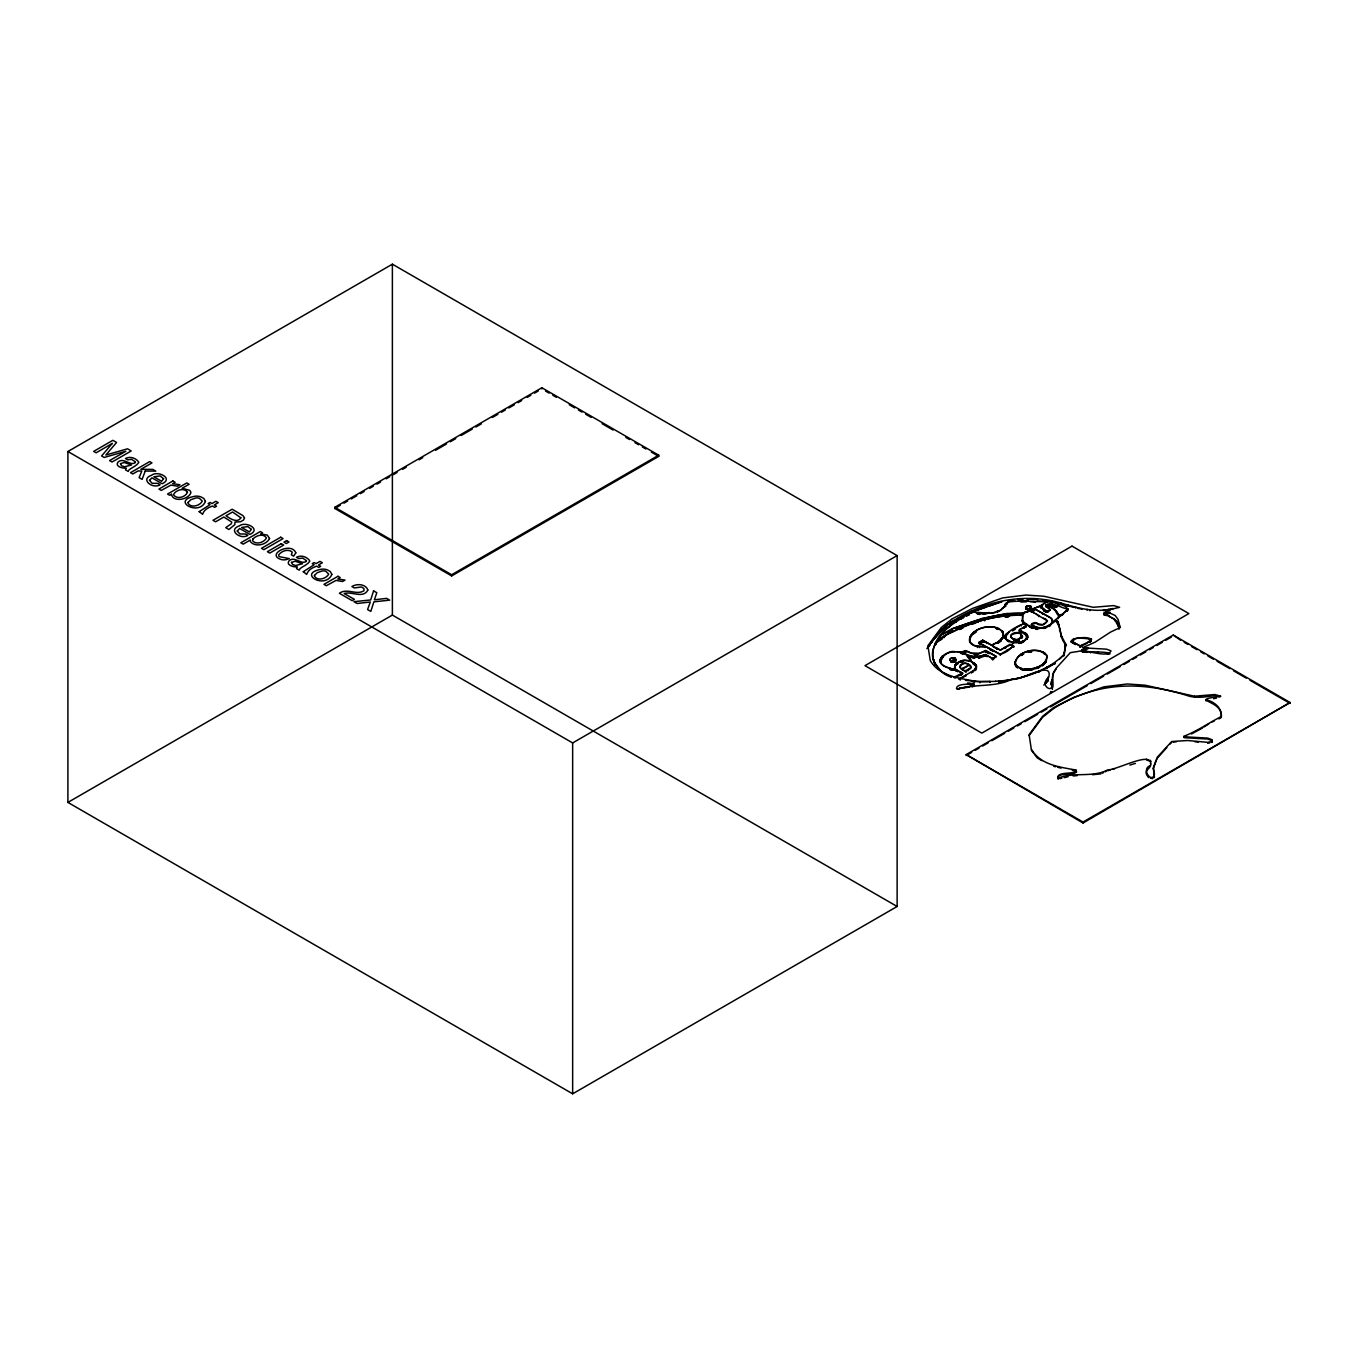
<?xml version="1.0" encoding="UTF-8"?>
<svg xmlns="http://www.w3.org/2000/svg" width="1358" height="1358" viewBox="0 0 1358 1358"><rect width="100%" height="100%" fill="white"/><g stroke="black" fill="none" stroke-linecap="round" stroke-linejoin="round"><path stroke-width="1.5" d="M1021.912 635.799C1020.13 629.297 1005.989 633.88 1012.389 638.464C1017.04 643.998 1024.849 632.845 1021.98 637.937M955.676 659.716C953.672 665.131 957.797 656.474 952.162 657.951C948.054 658.155 950.685 662.263 953.622 661.38M1022.251 620.504L1023.287 622.337L1022.302 621.54L1022.591 615.446M955.625 661.397C958.307 654.284 943.912 659.75 952.518 661.431M1022.54 621.438L1022.829 615.344L1019.417 615.327M1077.098 644.201L1080.102 645.899L1090.033 641.248C1095.923 635.697 1069.68 636.953 1072.718 641.774L1072.718 642.707C1066.862 634.237 1100.133 640.586 1089.303 639.346M973.262 671.412L971.242 672.651L975.74 668.883L976.572 666.014L970.749 661.176L968.746 655.931L977.319 657.034L985.365 654.743L988.115 656.27M1027.14 638.922C1030.926 633.134 1018.653 631.436 1020.52 629.382M1065.232 649.056L1065.232 644.048M1150.599 764.045C1151.957 750.685 1117.193 769.969 1107.687 769.867C1092.579 777.964 1074.144 771.667 1058.255 778.083A44.508 25.7 0 0 1 1057.695 777.353C1058.323 770.818 1076.113 775.163 1076.045 770.105C1077.845 777.455 1058.103 771.038 1057.695 778.287A44.508 25.7 0 0 0 1058.052 778.796M1045.83 683.244L1048.393 677.082L1048.003 680.681L1043.81 685.06M1150.599 763.094C1152.28 767.966 1143.911 770.071 1146.593 774.535M1048.223 677.133L1047.697 680.697L1045.49 682.768M1045.728 605.957C1051.16 600.355 1061.854 608.673 1067.761 608.961L1066.947 611.338L1066.947 610.404C1069.34 607.264 1059.732 602.579 1057.373 605.345M1064.383 652.196L1063.789 655.659L1065.572 644.337C1059.155 637.632 1061.413 627.26 1056.269 620.199C1047.154 628.618 1032.657 632.93 1023.287 621.404M1064.978 648.734L1065.572 644.337M940.279 659.869C936.969 666.099 945.287 648.886 955.217 651.755M959.766 675.588L962.364 674.026C957.865 667.355 933.082 669.188 943.233 656.169M962.364 674.026L960.819 672.397M1019.026 601.017L1046.373 601.832L1041.06 605.566L1022.846 613.29C1023.406 613.935 1037.478 605.685 1040.856 606.415C1042.01 609.895 1047.374 613.799 1050.43 609.895C1035.509 597.452 1064.044 612.679 1057.95 617.652L1057.95 618.586L1059.274 615.157M955.981 659.716L952.722 661.261M960.887 653.164L960.887 652.23C954.08 651.144 944.879 651.755 940.873 658.358C934.61 668.289 965.3 670.105 950.04 669.426M940.432 661.55L943.403 656.321M1211.981 742.13L1212.236 740.721L1207.754 739.041L1184.499 737.717A13.19 7.622 0 0 0 1184.006 737.462L1186.468 735.951M1150.26 765.623C1140.635 768.781 1151.991 784.177 1154.504 774.264M1005.056 604.921L1009.028 601.509L1015.428 601.187M974.382 669.783C980.951 662.823 965.182 657.985 960.089 661.533C957.101 662.466 952.247 666.099 955.726 669.307C956.898 670.529 966.064 674.383 961.243 673.313M1045.966 661.991L1045.966 661.057L1042.214 665.776L1046.254 661.601L1046.882 655.422C1039.21 645.084 1014.154 651.229 1015.139 665.081M1014.986 662.246L1014.782 663.179M1003.307 635.578L1002.883 632.234C994.599 621.692 968.899 627.498 969.918 641.655C970.376 647.41 991.629 648.615 982.258 644.592M1002.9 638.175C1006.125 619.231 966.658 626.259 969.612 641.706L973.856 645.508L986.044 646.714L1000.167 654.437L1013.815 646.272L1010.097 644.269L1000.473 650.176L982.666 640.399L979.084 642.555L981.664 643.998M1002.577 638.175L1003.307 634.644M1015.428 661.804L1015.088 663.01C1017.787 650.55 1038.514 646.17 1046.577 655.456L1046.967 657.764C1044.166 666.659 1033.031 669.952 1024.373 669.205M1003.63 634.627C1003.273 645.423 980.985 643.132 1000.506 649.99L1005.31 647.121L1005.31 648.055M955.659 660.769L954.08 662.025M975.451 668.849L975.4 670.19L976.521 667.423M952.077 618.875L941.332 627.464L927.887 645.729L930.264 660.531C939.363 676.386 959.104 677.948 974.891 681.241C974.297 686.214 957.237 681.937 956.473 688.421A44.508 25.7 0 0 0 956.983 689.117C975.146 683.515 994.752 687.776 1011.965 679.221C1020.282 681.461 1053.163 659.343 1048.783 677.065C1045.219 679.968 1043.284 684.33 1047.29 687.708C1055.794 692.936 1049.428 674.128 1055.845 669.273M1052.06 679.73L1051.398 684.907M1052.382 679.764L1051.482 683.481A17.196 9.93 0 0 0 1051.72 684.924L1051.958 685.688M1153.332 768.628L1156.201 760.769M1021.827 628.584C1043.334 613.188 983.735 637.683 1014.222 642.572C1018.856 643.166 1027.717 641.18 1027.021 635.306C1007.381 625.444 1033.421 630.842 1023.949 623.373L1021.165 625.019M1009.503 631.776C992.528 643.42 1035.085 647.426 1025.001 633.779M1031.197 606.534L1030.96 609.267M976.181 668.492L975.027 670.207M1211.845 742.453L1212.236 739.787L1207.754 738.107L1184.499 736.783A13.19 7.622 0 0 0 1184.006 736.528L1183.667 737.292M997.485 612.186L997.485 611.253C985.976 617.041 973.941 607.281 963.688 616.192C948.054 624.884 929.076 640.552 933.557 660.226M1220.57 717.89L1221.266 717.465C1224.084 699.319 1186.077 701.034 1220.808 696.247L1214.85 694.532L1194.412 696.213L1145.117 685.196L1127.225 683.974L1103.969 686.842L1073.957 697.248L1053.621 707.603M1205.921 700.66L1207.245 699.726M1030.773 606.177L1027.157 605.821L1026.139 607.637M1183.667 736.342C1196.771 731.453 1208.671 722.931 1221.266 716.532C1221.844 707.518 1213.95 701.509 1205.887 699.676M1067.711 610.319L1068.033 608.927M1017.566 615.106C994.837 615.31 972.192 622.083 952.026 632.302C937.971 636.427 926.92 649.939 935.441 664.809M941.892 639.041L936.765 642.385L935.306 645.016L935.458 642.894M1026.886 638.803L1026.903 634.458M1031.401 608.757L1031.418 606.89M974.348 686.401L973.805 684.042L967.711 682.938L967.711 683.872L973.754 684.941L974.416 686.265M1005.361 636.206L1007.653 633.863M1042.18 605.685L1041.246 607.586M1071.275 641.01L1075.57 644.558L1071.258 642.147L1071.479 640.823M1091.56 639.126L1086.213 643.811M1090.949 641.197L1090.287 642.283L1090.287 641.349M937.733 640.942L937.207 641.808L941.111 634.967L952.213 629.637M1090.678 641.163L1090.033 642.181L1090.033 641.248M1045.932 606.262L1047.256 605.21M926.886 648.649L934.117 638.175L934.117 639.126L945.694 626.055C978.116 602.171 1022.167 591.545 1061.209 603.139C1077.794 607.994 1095.346 613.137 1112.643 608.503L1112.643 609.436M1029.092 735.595L1042.537 717.33L1053.299 708.74M930.553 643.2L928.634 646.951L928.634 646.018M935.458 643.845L937.275 641.146M928.889 646.102L940.33 630.367L945.694 626.055M1030.671 609.47L1030.671 606.432L1026.75 606.211L1025.952 609.08L1025.986 606.5M1007.653 632.93L1005.735 636.087L1005.769 634.559M972.022 635.086L970.206 637.598L970.206 636.664M998.147 642.249L998.147 643.183L1000.999 640.806L1001.949 638.549M1041.959 664.758L1041.959 665.692L1045.422 661.38M979.152 643.217L980.357 644.456L978.795 642.521L982.751 640.246L991.612 645.084L997.926 642.13L1002.577 637.225M997.926 642.13L997.926 643.064L1000.744 640.721L1001.661 638.498M1051.584 618.501L1035.152 609.029L1032.267 610.794L1032.267 611.728L1035.017 609.182L1050.023 617.449L1052.45 619.825L1052.416 622.27L1066.947 610.404M934.864 637.7L948.495 623.814M1067.761 608.961L1062.058 614.767L1063.042 614.172M1067.761 609.895L1066.675 611.27L1066.675 610.336M968.967 664.877C960.785 658.206 954.64 675.537 968.424 665.437M1041.382 606.143L1040.092 605.702M1103.731 614.461L1109.944 613.018L1109.944 612.085C1090.593 613.443 1124.56 616.804 1118.992 629.263M1030.892 609.029L1030.62 606.092M1035.628 623.203L1031.299 624.663C1037.156 629.399 1048.885 628.941 1052.433 621.421L1051.516 618.807M1166.794 747.579L1157.389 758.053A161.059 92.989 0 0 1 1156.609 759.869M1170.138 744.014L1171.513 742.554M970.732 660.718L968.746 656.865L970.393 661.006L964.452 660.311L959.614 661.533L954.674 665.081L955.047 669.002M1059.63 658.97L1064.061 654.743L1064.061 655.676L1065.843 644.388L1061.481 635.968L1058.272 622.541L1056.507 620.012L1058.748 625.444L1058.748 624.493M998.571 681.071C1021.946 679.424 1046.899 671.463 1063.789 654.709M955.404 661.618L955.574 660.056M976.521 631.776L973.38 633.931L973.38 632.998M974.348 685.467L957.73 688.947M1071.564 641.978L1074.059 639.957M1071.275 642.062L1073.414 639.245M949.259 623.848L950.99 622.49M989.337 612.526L981.087 613.799L973.584 612L965.368 615.547L947.409 627.769L941.467 634.526L952.213 628.703L982.241 618.433L1007.008 613.46L1022.846 613.29M947.154 628.618L950.057 626.344M954.606 619.961L950.057 623.526L950.057 622.592M1053.299 707.807L1042.537 716.396L1029.092 734.661L1031.486 750.397L1033.438 752.926M1013.747 647.308L1013.696 646.408M958.171 663.553L956.117 664.792L956.066 663.638M955.743 664.809L957.628 662.687M964.078 651.721L964.078 652.655L966.149 651.093L962.279 652.825L972.226 656.457L978.405 656.712L985.416 654.59L992.817 658.579L996.195 656.559L985.619 650.703L978.948 653.673L971.853 653.198M1030.756 608.197L1027.836 608.808L1025.935 607.501M1202.441 728.024L1191.492 733.965M1204.003 727.005L1208.688 723.967M937.207 640.874C961.854 623.933 991.849 615.004 1021.708 615.208M942.18 638.583L940.279 639.822L940.279 638.888M1051.55 691.833L1050.345 692.597M1153.757 777.845L1150.379 778.236M1052.535 687.98C1054.453 683.244 1049.938 675.911 1054.979 670.903A161.059 92.989 0 0 0 1056.185 668.187L1070.359 652.638L1076.011 651.755A5.415 3.123 0 0 1 1077.098 651.67C1086.094 648.36 1107.364 659.088 1111.014 650.855L1106.549 649.175L1083.294 647.851A13.19 7.622 0 0 0 1082.784 647.596L1094.989 642.215L1110.589 632.064L1120.044 627.6L1118.16 619.52L1115.156 615.497L1104.682 610.744L1119.603 607.315L1113.645 605.6L1093.207 607.298L1043.912 596.264L1026.003 595.042L1002.764 597.91L972.752 608.316L952.416 618.671M985.042 652.01L985.857 650.55L996.534 656.525L992.868 658.766L989.371 656.966M962.686 673.11L954.895 678.151M1022.846 614.24L1024.543 612.254M1154.47 777.387L1153.366 768.543M1006.346 603.122L1005.327 604.938L1007.178 603.818M962.279 653.758L963.026 652.366M965.979 671.904L965.844 670.716L970.885 667.61L969.323 664.928L961.668 668.815L965.521 671.531M968.458 669.698C975.621 667.151 966.641 661.618 962.839 663.773C955.064 665.573 964.825 674.06 968.458 669.698L968.458 670.631M1050.464 692.784L1051.465 692.139A65.354 37.735 0 0 0 1051.958 691.833M1218.873 718.942L1219.807 718.382M1028.498 600.762L1009.266 601.645L1005.327 604.004L1005.837 606.143L1001.661 608.74M1033.964 608.656L1031.197 611.253L1034.253 613.069M1031.299 612.068L1034.762 609.98M959.614 678.694L973.482 670.614M973.482 671.548L971.496 672.77L971.496 671.82M1025.901 626.819L1023.474 628.296L1023.474 627.362M1000.439 654.369L1000.32 655.354L1000.218 654.25C1010.624 652.044 1019.468 639.312 1004.988 647.562L1004.988 648.513L1006.685 646.561M961.175 617.941L961.175 618.875L963.705 617.364M997.366 611.066C1000.914 612.271 1006.77 603.037 1005.09 605.193M997.366 612.017L1000.897 609.878M982.683 640.246L982.123 641.655L982.123 640.721M1015.377 628.245L1021.114 624.782L1021.165 625.953M1012.44 630.944L1015.377 629.178M962.364 673.093L953.554 677.489M963.688 617.126L960.649 618.942L960.649 618.009M1031.452 612.22L1032.267 610.794M1058.374 615.734L1056.456 611.151L1052.484 607.162L1046.475 604.989L1050.532 604.038L1055.624 607.399L1057.22 606.636M1055.166 605.991L1055.709 607.213L1057.373 606.279M1062.958 614.478L1060.055 616.209L1061.158 614.376L1060.174 615.904M963.399 677.37L966.149 674.773M1050.651 625.529L1048.97 626.53L1048.97 625.597M1055.675 621.489L1056.235 619.961M1085.246 644.388L1079.916 646.018L1072.718 641.774M1033.285 611.134L1034.168 610.608M958.137 689.389L959.817 688.421M1023.032 614.342L1024.288 612.662M67.9 451.518L392.377 264.182L897.129 555.592L897.129 906.482L572.652 1093.818L67.9 802.408L67.9 451.518L572.652 742.928L897.129 555.592M334.798 507.281L541.859 387.743L658.715 455.202L658.715 456.373L451.654 575.928L334.798 508.452L334.798 507.281L451.654 574.757L658.715 455.202M334.798 508.452L340.298 505.278M343.964 503.173L347.631 501.051M351.298 498.929L356.781 495.755M360.447 493.65L364.114 491.528M369.614 488.354L373.28 486.249M376.947 484.127L380.613 482.005M386.113 478.831L389.763 476.726M393.43 474.604L397.096 472.482M402.596 469.308L406.263 467.203M419.096 459.785L422.745 457.68M435.579 450.279L446.578 443.93M450.245 441.808L455.728 438.634M461.228 435.46L472.228 429.111M475.894 427.006L481.394 423.832M492.377 417.483L497.877 414.309M501.543 412.187L505.21 410.065M508.877 407.96L514.376 404.786M518.043 402.664L521.693 400.542M527.193 397.385L530.859 395.263M534.526 393.141L538.192 391.036M67.9 802.408L392.377 615.072L897.129 906.482M960.445 652.315L965.674 650.635L972.345 653.521M1058.323 614.614L1060.174 614.953M966.183 754.59L1173.244 635.052L1290.1 702.51L1083.039 822.999L966.183 754.59L1083.039 822.048L1290.1 702.51M966.183 755.523L971.683 752.349M975.35 750.227L979.016 748.122M982.683 746L988.183 742.826M991.832 740.721L1004.665 733.303M1008.332 731.198L1013.832 728.024M1017.498 725.902L1021.165 723.78M1024.815 721.675L1037.648 714.257M1041.314 712.152L1046.814 708.978M1050.481 706.856L1087.13 685.705M1090.78 683.583L1103.613 676.182M1107.279 674.06L1120.112 666.659M1123.762 664.537L1129.262 661.363M1132.928 659.258L1136.595 657.136M1140.262 655.014L1145.762 651.857M1149.428 649.735L1153.095 647.613M1156.744 645.508L1162.244 642.334M1165.911 640.212L1171.411 637.038M981.783 641.621L984.601 642.147L984.601 641.214M966.251 651.806L963.857 652.519L963.857 651.585M954.963 661.889L955.251 660.48M1021.454 641.706L1021.301 642.928L1023.745 641.672M1021.114 655.201L1022.998 653.198M1042.214 664.843C1035.203 669.171 1018.89 673.313 1014.969 663.213M1036.561 667.389L1036.663 668.509L1038.615 667.796L1040.228 665.726M1021.589 653.996L1021.589 655.167L1023.626 654.047M1040.228 666.659L1034.626 669.019M1211.896 741.485L1207.669 742.334L1187.758 740.517L1171.699 741.502L1157.389 757.119A161.059 92.989 0 0 1 1156.201 759.835L1153.332 767.694L1154.368 773.941M985.687 650.516L979.61 653.334L973.058 653.487M985.144 651.704L989.422 653.453M1048.58 667.236L1055.234 663.128L1038.972 671.446L1021.012 677.71L1002.73 681.224L1002.73 682.157L1004.105 681.224M954.012 620.962L971.666 611.966L1001.661 601.577M1053.621 708.536C1096.975 681.105 1142.146 680.969 1189.336 696.23C1197.722 698.284 1206.515 696.875 1214.85 695.466L1219.942 696.926M1102.34 773.211L1103.443 772.668M983.09 655.541C983.175 657.951 985.772 654.386 986.977 656.576L986.977 655.642M959.631 629.348L962.737 627.837M959.699 629.535L962.805 628.041L962.737 626.904M1030.094 608.588L1030.094 609.521M1105.123 771.836L1106.04 771.412M983.09 656.474L985.348 655.507L987.283 656.508L987.283 655.574M966.166 615.904L969.086 614.648M969.137 614.851L966.573 615.955L966.573 615.021M953.622 662.314L954.589 660.905M1047.748 605.227L1046.475 605.923L1047.358 605.906M1087.724 647.613C1066.522 653.894 1107.602 650.193 1110.029 653.758M1081.528 651.059L1084.261 648.988M1081.766 651.161L1088.148 648.615M1100.897 773.873L1092.46 774.722M1040.907 605.872L1040.924 607.603L1039.719 606.109M1031.69 609.538L1031.69 610.472L1032.895 610.065M972.226 624.29L976.029 622.881M1110.657 769.731L1107.687 770.801M977.387 610.2L986.757 606.958M988.641 606.296L1001.763 601.747M1047.391 606.16L1047.493 604.157C1049.242 606.398 1044.709 607.06 1046.356 604.819M952.331 628.89C974.959 620.555 998.47 612.458 1022.88 613.443M955.964 628.364L967.235 624.51M969.103 623.865L982.241 619.367M957.95 627.905L967.32 624.697L967.235 623.577M969.205 624.052L982.326 619.554L982.241 618.433M1020.418 643.03L1023.134 640.84M1211.811 721.93L1214.137 721.166M1027.021 611.949L1029.72 611.1L1029.771 609.929M963.195 660.446L960.904 661.923L960.904 660.99M1026.971 611.745L1029.771 610.862M963.552 661.533L960.989 662.11L960.989 661.176M1044.743 628.109L1047.171 626.428M1018.721 639.228C1030.841 627.617 995.669 635.561 1018.721 640.382M1129.856 765.08L1135.407 763.434M953.91 661.142L954.046 662.229M978.371 657.849L981.172 657.289M978.405 657.645L981.63 656.949M1082.173 646.459L1079.916 646.951M1113.17 769.103L1114.731 768.713M1064.146 777.659L1068.05 776.725M1059.987 778.626L1061.888 778.185M1027.989 652.349L1031.52 651.602M1213.594 698.742L1216.479 698.114M1030.501 669.901L1032.572 669.46M1028.413 669.087L1028.532 670.207L1030.552 670.088L1032.623 669.647L1032.572 668.526M1055.777 607.433L1055.777 606.279M1031.622 651.789L1029.551 652.213L1029.449 651.093M1110.572 609.878L1105.174 610.387M1207.669 743.267L1209.774 742.877M983.107 614.257L987.181 613.612M991.255 612.967L995.448 612.509M983.548 614.359L986.214 613.018M1005.243 617.194L1008.756 616.651M1005.514 616.956L1008.909 616.43M964.163 687.776L969.561 686.961M971.853 686.622C977.726 686.418 969.442 683.278 967.677 684.059M1173.21 742.198L1176.435 741.723M1109.961 613.222L1104.563 614.206A11.866 6.858 0 0 0 1104.207 614.444M1017.583 599.608L1021.352 599.15M1007.415 600.864L1013.17 600.151M1007.585 601.034L1011.455 600.559M1019.196 599.608L1023.066 599.133M974.297 654.794L978.303 654.726L978.303 653.775M1040.483 606.568L1040.635 605.617M1073.176 775.961L1077.25 775.605M1000.15 654.25L980.357 643.522M1028.413 670.02L1024.424 669.952M1020.809 602.052L1026.58 601.781M965.436 680.324L979.831 681.733L995.72 681.343M974.314 654.607L978.15 654.556L978.15 653.605M989.982 681.546L974.484 681.393M1022.54 620.504C1021.369 625.257 1052.535 633.184 1032.046 625.308C1029.279 623.577 1037.189 620.844 1038.021 624.29C1042.18 627.26 1052.178 620.402 1043.521 618.213M995.686 681.156L1002 681.207L1002 682.14L998.69 682.191M998.571 682.005L1003.952 682.005M952.62 658.681L955.234 659.326M954.555 658.053L954.742 659.275L952.739 657.917M1045.728 606.177L1050.396 609.64L1047.171 611.592L1041.213 606.568L1044.811 602.816L1051.33 601.339L1058.968 604.208L1051.788 601.204L1037.274 601.085M1194.548 696.247L1194.548 697.18M1030.179 601.611L1035.56 602.103M950.04 668.476L949.972 669.596L951.856 670.02L953.588 670.122L953.452 669.002M1050.634 602.052L1052.178 602.222M1027.7 598.895L1030.62 599.082M957.101 651.704L960.361 652.112M1146.627 759.207L1146.712 760.14M1034.032 599.319L1037.597 599.557M1026.801 599.014L1033.964 599.506L1033.964 598.555M972.226 656.457L972.226 657.408L975.044 657.713M1020.944 668.34L1022.489 669.935L1025.103 670.207L1025.103 669.273M971.174 657.391L974.705 657.866M1194.768 741.689L1198.452 742.147M1082.716 651.704L1086.689 652.213M1082.632 651.891L1086.655 652.383L1086.655 651.45M1072.175 770.292L1076.079 771.072M1077.963 608.367L1082.088 609.114M1042.927 599.93L1052.009 601.9M1037.156 628.584L1037.189 627.515M960.445 653.249L962.228 653.47M982.751 640.246L982.819 641.197M977.42 613.663L977.42 612.73L977.268 613.816L979.882 614.461M1053.757 766.302L1055.624 766.744M1057.678 767.253L1061.056 768.119M961.854 652.638C960.089 653.249 966.998 653.792 969.154 656.983M1091.255 638.956L1091.102 640.433L1090.44 638.718M1062.924 604.378L1074.059 607.467M1063.042 604.582L1068.508 606.109L1068.508 605.176M1148.019 760.514L1150.939 761.566M996.093 628.431L998.996 629.331M951.194 676.98L948.953 676.301M951.296 676.827L941.23 671.429L935.441 663.875M959.071 679.339L960.395 679.73M998.758 628.499L998.758 629.45L996.144 627.702M960.581 679.594L959.342 679.204L966.047 675.113L966.047 676.046M1055.624 607.399L1055.709 606.279M1020.944 669.273L1022.523 669.766M967.015 656.101L968.271 656.508M1106.532 615.412L1104.784 614.834M1029.907 606.754C1034.745 609.284 1024.73 608.486 1026.309 609.063M1037.156 629.518L1034.677 627.719M1029.262 626.768L1033.166 628.126M1030.382 627.362L1033.099 628.296M971.123 653.164L966.149 651.093M1105.548 653.011L1107.721 653.826L1107.721 652.892M1105.819 652.892L1108.009 653.724M967.422 656.44L970.393 660.667M1019.111 631.13L1022.014 632.336M1019.332 631.046L1022.455 632.319M1051.618 606.754L1051.618 607.688L1049.836 606.008M1075.96 770.037C1059.817 767.015 1040.72 765.097 1031.486 749.463M1051.822 605.142L1053.893 606.228L1053.893 605.295M954.742 658.121L954.895 659.377M985.619 651.636L989.252 653.605M1055.268 606.296L1056.49 607.06M1051.754 605.345L1053.74 606.398L1053.74 605.464M982.666 641.332L984.21 642.181L984.21 641.248M1108.994 616.226L1110.623 617.126M993.054 650.567L993.054 651.5L988.115 647.834M1043.776 609.963L1045.134 611.66L1045.134 610.727M1036.205 623.526L1043.097 624.714L1047.51 620.929L1031.452 611.287M1111.336 617.517L1113.373 618.654M1043.606 610.523L1046 611.881L1046 610.947M1006.855 640.212L1009.215 641.706L1009.215 640.772M1012.983 646.9L1013.492 646.001M972.803 663.247L976.402 666.371L976.402 665.42M1180.543 640.195L1173.244 635.052M1184.193 642.3L1187.843 644.422M1191.509 646.527L1196.975 649.684M1200.625 651.789L1204.274 653.894M1207.941 656.016L1213.407 659.173M1217.057 661.278L1229.839 668.662M1233.505 670.767L1246.271 678.151M1249.937 680.256L1290.1 703.444M545.509 391.019L549.158 393.124M552.808 395.246L556.457 397.351M569.24 404.718L574.723 407.892M578.372 409.997L582.022 412.102M585.671 414.207L591.154 417.381M602.103 423.696L613.069 430.028M625.851 437.412L629.501 439.517M634.984 442.674L638.633 444.779M642.283 446.901L645.933 449.006M651.416 452.163L658.715 456.373M1007.042 639.737L1008.705 641.672L1008.705 640.738M972.82 663.485L975.944 666.15L975.689 664.317M1024.577 633.779L1027.157 636.613M955.319 669.307L956.83 671.31L956.728 670.071M1041.875 760.701L1037.342 757.968L1034.406 754.182M973.754 684.008L973.907 685.094M1015.495 664.351L1016.972 666.337L1022.523 668.832L1022.489 669.935M947.731 675.877C940.873 672.397 935.849 666.337 933.218 659.207L933.218 658.257M1058.205 778.049L1058.255 779.017M1026.309 608.129L1026.512 609.453M955.726 670.241L957.237 671.31L957.237 670.36M1026.376 633.83L1026.376 635.171M1026.037 633.541L1026.071 634.848M1020.995 635.9L1021.708 637.564M1021.335 635.884L1022.065 637.547M1015.139 664.147L1016.701 667.338L1016.65 666.354M1056.269 621.132L1058.272 624.85L1058.272 623.899M1114.171 619.333L1115.665 621.353L1115.665 620.419M1114.494 619.299L1119.111 627.549M1003.172 632.2L1003.29 633.66L1002.391 631.08M1148.495 777.574L1146.933 775.129M955.081 670.003L954.861 668.747M1058.154 622.32L1058.272 623.492M1056.456 612.102L1057.39 613.816L1057.39 612.882M1056.134 612.152L1057.067 613.867L1057.067 612.933M1005.429 637.632L1005.735 638.786M934.304 662.449L935.17 664.945L935.17 664.011M1052.416 689.423L1051.262 683.464M1051.907 686.605L1052.161 687.929L1052.161 686.978M1015.088 662.076L1016.972 667.287L1016.972 666.337M1005.107 637.326L1005.344 638.718L1005.361 635.272M1205.989 699.743L1205.989 700.694M1152.127 777.896L1152.212 778.83M1150.532 760.327L1150.532 761.261M1118.788 626.615L1118.788 627.549L1117.159 622.422M1117.974 624.527L1117.974 625.461M1108.96 653.351L1108.96 654.301M1108.807 615.429L1108.807 616.362M1108.484 609.369L1108.484 610.302M1108.383 653.147L1108.383 654.081M1107.483 612.424L1107.483 613.358M1107.093 652.655L1107.093 653.588M1106.261 614.58L1106.261 615.53L1104.835 614.105M1105.039 612.764L1105.039 613.697M1104.343 613.154L1104.173 614.818M1103.918 613.392L1103.918 614.325M1103.562 609.776L1103.562 610.71M1103.731 613.51L1103.782 614.665M1098.113 652.027L1098.113 652.96M1090.898 638.854L1090.915 640.772M1090.661 638.973L1090.661 639.907M1090.661 651.959L1090.661 652.892M1089.812 609.759L1089.812 610.693M1087.13 609.284L1087.13 610.217M1083.039 822.048L1083.039 822.999M1082.598 649.667L1082.598 650.601M1082.139 650.669L1082.139 651.619M1081.8 650.499L1081.97 651.517M1081.664 650.431L1081.664 651.365M1080.102 645.899L1080.136 646.968L1079.831 645.729M1079.61 645.61L1079.61 646.544M1076.555 771.497L1076.487 772.447M1075.808 607.213L1075.808 608.146M1075.536 643.352L1075.536 644.286L1074.008 642.504M1072.956 639.618L1072.837 640.942M1072.48 640.008L1072.48 640.942M1072.039 640.382L1072.039 641.316M1071.649 640.687L1071.649 641.621M1067.354 609.861L1067.354 610.794M1065.826 644.252L1065.792 645.882M1061.481 635.968L1061.481 636.902M1061.209 603.139L1061.209 604.072M1061.175 636.053L1061.175 636.987M1060.411 614.818L1060.411 615.768M1059.834 615.157L1059.834 616.091M1059.885 629.28L1059.885 630.214M1059.495 615.242L1059.664 616.243M1059.563 629.28L1059.563 630.231M1059.087 614.885L1059.036 616.006M1058.612 616.77L1058.612 617.703M1058.289 617.635L1058.289 618.569M1057.916 621.981L1057.916 623.475M1057.644 621.574L1057.644 622.507M1057.322 621.132L1057.322 622.558M1056.762 605.702L1056.762 606.653M1056.83 620.929L1056.83 621.862M1056.252 606.008L1056.117 607.281M1055.047 662.976L1055.047 663.909M1054.725 606.008L1054.725 606.941M1053.621 601.662L1053.621 602.596M1053.01 604.819L1053.01 605.753M1052.671 601.407L1052.671 602.341M1052.603 601.577L1052.603 602.511M1052.399 604.497L1052.45 605.685M1052.06 601.153L1052.127 602.392M1051.788 601.204L1051.992 602.171M1051.822 604.208L1051.975 605.21M1051.907 685.654L1052.043 687.216M1051.754 601.39L1051.754 602.324M1051.635 684.771L1051.635 685.705M1051.364 601.17L1050.481 602.222L1050.634 601.119M1051.126 681.665L1051.194 683.957M1050.786 606.398L1050.786 607.332M1050.702 691.443L1050.702 692.376M1050.396 624.51L1048.783 626.394L1048.783 625.461M1049.734 606.16L1049.734 607.111M1048.087 611.304L1048.087 612.237M1048.087 679.441L1048.003 680.681M1047.799 679.968L1047.578 681.139M1047.273 626.615L1045.711 628.024L1045.592 626.921M1047.324 680.443L1047.324 681.376M1046.984 605.159L1047.205 606.109M1047.103 667.287L1047.103 668.221M1046.899 604.48L1046.916 605.923M1046.967 667.117L1046.967 668.051M1046.967 680.816L1046.967 681.75M1046.543 604.683L1046.458 606.143M1046.611 611.287L1046.611 612.22M1046.678 681.139L1046.407 682.412M1046.152 611.27L1046.152 612.22M1046.067 605.125L1046.084 606.619M1046.101 681.937L1046.101 682.87M1045.83 605.549L1045.762 606.686M1045.643 661.516L1045.643 662.449M1045.287 610.54L1045.287 611.49M1045.134 683.227L1045.134 684.177M1044.913 653.113L1044.913 654.047M1044.811 662.67L1044.811 663.604M1044.523 652.859L1044.523 653.792L1042.927 651.84M1044.557 662.585L1044.557 663.519M1044.404 610.319L1044.404 611.253M1044.251 627.515L1044.251 628.465M1044.115 609.895L1044.115 610.828M1044.064 652.57L1043.929 653.673L1042.706 651.959M1043.572 627.481L1043.572 628.414M1043.504 663.756L1043.504 664.69M1043.25 663.672L1043.25 664.605M1042.723 613.188L1042.52 614.257M1041.382 605.21L1041.314 606.619M1041.348 606.992L1041.348 607.926M1041.06 605.566L1041.043 607.977M1040.313 605.651L1040.296 606.805M1039.176 615.564L1039.176 616.498L1036.341 614.003M1038.87 671.276L1038.972 672.397M1038.717 615.547L1038.717 616.498M1038.497 666.676L1038.615 667.796M1035.967 628.177L1036.137 629.348L1034.813 627.956M1032.895 609.131L1032.997 611.032M1032.555 609.046L1032.674 610.149M1032.487 609.284L1032.487 610.217M1030.281 605.94L1030.399 607.196M1030.45 608.401L1030.45 609.335M1030.501 668.968L1030.552 670.088M1030.145 606.126L1030.145 607.06M1027.751 669.307L1027.751 670.258M1027.514 635.782L1027.531 637.836M1027.259 635.052L1027.31 638.566M1026.987 608.537L1026.987 609.487M1027.055 637.513L1026.903 639.262M1027.072 669.358L1027.072 670.292M1026.784 608.435L1026.784 609.369M1026.733 634.22L1026.852 635.867M1026.886 637.87L1026.648 639.16M1026.495 669.392L1026.393 670.326L1026.309 669.222M1026.292 606.534L1026.19 609.267M1025.816 633.354L1025.816 634.288M1025.731 606.856L1025.714 608.724M1025.68 626.276L1025.68 627.209M1025.494 633.134L1025.714 634.526M1025.748 669.341L1025.748 670.275M1025.443 633.371L1025.443 634.305M1025.001 632.845L1025.086 634.084M1024.424 669.019L1024.373 670.139M1024.017 612.577L1024.017 613.51M1023.626 612.814L1023.609 614.003M1022.676 641.332L1022.676 642.266M1022.455 653.504L1022.54 654.641M1022.082 653.962L1022.082 654.895M1021.963 641.468L1021.929 642.657M1022.065 653.724L1022.065 654.658M1021.64 635.289L1021.674 637.819M1021.335 634.95L1021.505 636.579M1020.995 634.967L1021.199 636.121M1021.114 654.267L1021.131 655.422M1020.893 630.74L1020.893 631.674M1020.927 641.927L1020.707 643.149L1020.554 642.266M1020.707 654.471L1020.792 655.608M1020.554 630.808L1020.554 631.759M1020.299 630.502L1020.299 631.436M1020.282 642.351L1020.147 643.319M1020.011 630.587L1020.011 631.521M1019.977 642.436L1019.977 643.369M1019.79 630.299L1019.79 631.232M1019.773 642.47L1019.773 643.42M1019.383 629.806L1019.519 631.317M1019.366 639.245L1019.366 640.178M1019.315 642.385L1019.315 643.319M1019.06 639.346L1019.06 640.28M1018.721 642.487L1018.721 643.42M1018.296 639.329L1018.381 640.45M1017.872 639.414L1018.042 640.518M1017.685 639.635L1017.685 640.569M1017.414 639.465L1017.329 640.603M1017.481 666.914L1017.481 667.864M1017.074 666.642L1017.074 667.593M1016.955 639.516L1016.972 640.636M1016.497 639.516L1016.599 640.636M1016.242 639.703L1016.242 640.636M1016.242 665.352L1016.378 666.982M1016.039 639.516L1015.886 640.62M1015.58 639.482L1015.58 640.416M1015.835 665.301L1015.835 666.235M1015.512 639.652L1015.512 640.586M1015.292 663.213L1015.292 664.147M1015.054 639.414L1015.105 640.535M1014.952 640.518L1014.782 639.363L1014.528 640.416M1014.884 661.702L1014.969 664.147M1014.273 639.194L1014.273 640.127M1014.137 639.346L1014.137 640.28M1013.713 639.194L1013.713 640.127M1013.594 642.47L1013.594 643.403M1012.966 642.351L1012.932 643.454M1012.202 642.334L1012.202 643.268M1007.84 639.991L1007.84 640.925M1007.568 633.235L1007.568 634.169M1007.364 639.957L1007.364 640.891M1007.28 633.422L1007.28 634.373M1007.246 639.601L1007.246 640.535M1007.025 633.609L1006.855 634.678M1006.838 650.261L1006.838 651.195M1006.634 603.207L1006.634 604.14M1006.702 633.609L1006.702 634.542M1006.363 633.897L1006.499 635.018M1006.057 634.203L1006.193 635.357M1005.701 603.512L1005.701 604.446M1005.735 637.853L1005.701 639.312M1005.531 634.933L1005.582 638.396M1003.952 681.071L1003.918 682.174M1003.273 635.934L1003.273 636.868M1003.375 681.241L1003.375 682.174M1002.951 631.843L1002.883 633.168L1002.119 631.181M1002.951 635.934L1002.951 636.868M1002.679 631.487L1002.679 632.421M1001.932 681.037L1001.932 681.971M1000.999 639.873L1000.999 640.806M1000.744 639.788L1000.744 640.721M1000.405 681.037L1000.574 682.14M999.573 641.061L999.573 641.995M999.335 640.959L999.335 641.893M997.332 627.871L997.332 628.805M997.095 627.99L997.095 628.924M996.993 648.309L996.993 649.26M996.67 627.668L996.67 628.618M996.449 647.783L996.449 648.717M993.649 658.341L993.649 659.275M993.309 658.291L993.309 659.224M993.19 658.613L993.19 659.547M992.817 658.579L992.783 659.716M992.63 658.732L992.63 659.665M992.002 658.409L992.002 659.343M990.525 648.92L990.525 649.854M990.372 649.09L990.372 650.024M989.863 681.36L989.982 682.48M986.553 642.538L986.553 643.471M986.451 651.127L986.451 652.061M986.231 654.997L986.231 655.931M985.925 650.567L985.976 651.806M986.027 655.116L986.027 656.05M985.755 654.963L985.755 655.897M985.348 654.573L985.365 655.676M985.127 646.578L985.127 647.511M985.263 654.59L985.042 655.625M984.771 654.811L984.771 655.744M984.584 619.723L984.635 620.844M984.601 655.116L984.601 656.05M984.414 654.963L984.414 655.897M983.99 655.405L983.99 656.338M983.667 655.541L983.667 656.474M983.515 640.62L983.582 641.825M982.581 655.931L982.581 656.865M982.241 640.416L982.241 641.349M981.783 640.687L981.834 641.825M981.376 641.18L981.376 642.113M980.408 656.542L980.408 657.493M979.95 643.047L979.95 643.981L979.152 642.266M980.052 656.423L980.052 657.357M979.831 681.733L979.848 682.836M979.407 642.996L979.407 643.93M979.407 646.612L979.407 647.545M979.22 656.78L979.22 657.713M978.812 656.848L978.812 657.781M978.677 613.222L978.677 614.156M978.032 621.404L978.032 622.337M977.93 621.234L977.93 622.168M977.505 653.69L977.641 654.794M977.353 646.578L977.353 647.511M976.877 653.741L976.962 654.845M976.3 653.945L976.3 654.879M976.402 667.796L976.402 668.73M976.232 653.758L976.232 654.692M976.113 664.86L976.096 666.472M976.181 667.559L976.012 669.477M975.893 668.221L975.74 669.834M975.587 653.758L975.638 654.879M975.536 664.571L975.536 665.505M975.248 663.858L975.282 665.199M975.35 668.968L975.197 670.054M974.942 653.724L974.959 654.845M975.027 663.672L974.976 664.911M975.027 669.273L975.027 670.529M974.755 631.826L974.755 632.76M974.772 663.485L974.654 664.622M974.637 669.613L974.637 670.546M974.501 631.742L973.126 633.83L973.126 632.896M974.365 663.468L974.365 664.418M974.093 663.043L974.059 664.215M974.178 684.738L974.178 685.671M973.601 656.644L973.601 657.578M973.601 683.957L973.669 684.907M972.905 656.746L972.905 657.679M972.294 685.807L972.294 686.741M971.751 611.219L961.77 617.245L961.77 616.311M971.904 683.651L971.904 684.602M971.106 635.408L971.106 636.342M970.834 635.357L969.918 637.581L969.918 636.647M970.732 659.784L970.8 661.091M970.563 659.122L970.478 661.057M970.274 657.985L970.257 660.107M969.952 658.036L969.952 658.97M969.968 683.329L969.968 684.262M969.544 655.931L969.476 657.883M969.306 656.05L969.188 657.493M969.035 655.982L969.154 657.917M968.746 655.931L968.78 657.425M968.492 656.152L968.492 657.085M968.271 655.574L968.271 656.848M968.271 669.545L966.404 670.937M967.982 655.727L967.982 656.661M967.728 655.608L967.728 656.559M967.066 686.588L967.066 687.521M966.251 670.784L966.166 671.921M965.945 650.72L965.996 651.942M965.674 650.635L965.487 651.806M965.182 650.838L965.097 652.044M965.148 670.462L965.08 671.582M964.672 651.11L964.672 652.061M964.621 651.399L964.621 652.332M963.094 616.532L963.094 617.466M962.771 653.147L962.72 654.318M962.89 660.701L962.89 661.635M962.55 617.109L962.55 618.043M962.618 652.621L962.482 653.639M962.584 660.548L962.584 661.482M962.466 672.872L962.466 673.823M962.228 652.536L962.279 654.047M962.228 660.82L962.228 661.77M961.973 617.211L961.973 618.145M961.99 660.667L961.99 661.618M962.058 672.702L961.871 674.57L960.717 675.265L960.717 674.332M961.6 660.99L961.6 661.923M961.43 660.82L961.43 661.753M961.243 672.38L961.413 673.585M959.885 687.657L959.885 688.591M957.916 618.28L957.916 619.214M957.696 670.869L957.696 671.803M956.864 663.366L956.864 664.3M956.575 663.315L956.575 664.249M956.422 663.638L956.422 664.588M956.388 669.834L956.338 671.005M955.879 620.861L955.879 621.811M956.083 669.613L955.998 670.784M955.862 621.149L955.862 622.083M955.743 663.875L955.76 665.114M955.726 669.307L955.709 670.58M955.489 664.079L955.489 665.013M955.081 658.291L955.285 659.682M955.03 660.667L954.793 661.974M954.589 669.07L954.589 670.003M954.368 657.985L954.385 659.122M954.436 660.973L954.25 662.178M953.961 657.866L954.012 659.003M954.063 669.036L954.063 669.969M953.74 657.815L953.808 658.953M953.52 657.781L953.486 658.902M953.52 661.21L953.418 662.348M953.078 657.747L953.316 658.885M953.333 661.244L953.197 662.365M952.841 657.747L953.027 658.868M952.926 661.261L952.976 662.381M952.518 661.261L952.756 662.381M952.213 628.703L952.331 629.823L947.29 632.573L947.29 631.623M952.314 661.244L952.298 662.365M951.924 661.193L952.077 662.331M951.703 621.438L951.703 622.371M951.72 661.159L951.856 662.314M951.839 668.883L951.856 670.02M951.415 621.574L951.415 622.524M951.432 661.091L951.432 662.042M951.296 621.641L951.092 622.711M951.126 660.99L951.296 662.195M951.041 660.939L950.973 662.076M945.541 635.731L943.861 637.751L943.861 636.817M942.045 656.169L942.299 657.204M941.586 657.306L941.586 658.24M941.298 657.255L941.298 658.189M940.873 658.358L940.653 660.429M940.33 630.367L940.33 631.3M940.568 658.341L940.33 662.365M939.091 637.513L939.125 638.854M938.327 667.661L938.327 668.594M938.055 667.763L938.055 668.696M937.716 633.592L937.716 634.526M936.765 641.434L936.765 642.385M936.188 635.493L936.188 636.427M936.256 642.198L936.256 643.132M935.934 642.724L935.934 643.658M935.662 643.268L935.662 644.201M935.136 636.834L935.136 637.768M934.593 662.331L934.593 663.264M934.083 659.869L934.083 660.803M932.725 640.11L931.69 642.487L931.69 641.553M929.466 644.778L929.466 645.712M572.652 742.928L572.652 1093.818M541.859 387.743L541.859 388.914M451.654 574.757L451.654 575.928M392.377 264.182L392.377 615.072M295.823 552.825L293.651 556.135L291.359 554.811L292.225 552.095C288.303 548.513 281.598 550.924 278.831 554.794A4.074 2.36 0 0 0 279.375 556.661L289.322 558.647L286.215 559.632A6.79 3.921 0 0 1 281.887 559.7C264.742 555.015 291.274 541.163 295.823 552.825M199.185 511.61L202.58 514.292C203.717 511.423 204.956 508.86 212.425 506.025L214.649 507.315L216.567 506.211L214.343 504.921L218.248 502.664L215.871 501.289L211.967 503.546L210.066 502.443L208.147 503.563L210.049 504.65L199.185 511.61M303.275 571.701L306.67 574.383C307.825 571.531 309.047 568.951 316.516 566.133L318.74 567.406L320.675 566.303L318.434 565.013L322.338 562.755L319.962 561.38L316.058 563.638L314.156 562.551L312.238 563.655L314.139 564.758L303.275 571.701M149.516 480.392L152.096 483.278L157.817 483.38L160.142 484.704C152.996 489.525 139.518 479.306 151.621 475.232C157.698 470.241 173.926 478.356 162.179 483.754L151.926 477.829L149.516 480.392M237.26 531.046L239.84 533.932L245.56 534.034L247.869 535.375C240.722 540.178 227.261 529.959 239.347 525.885C245.442 520.895 261.67 529.009 249.923 534.407L239.67 528.483L237.26 531.046M135.376 461.856L135.308 462.637C130.147 466.388 123.442 456.831 117.942 462.161C114.598 466.558 123.188 468.612 126.345 468.12L125.513 469.885L128.212 471.413C128.654 468.459 135.953 466.965 138.72 462.569L138.584 461.873C135.817 457.918 129.808 456.05 125.479 458.546L127.669 459.819L131.658 459.36L135.376 461.856M306.399 560.599L306.331 561.38C301.17 565.132 294.465 555.575 288.965 560.905C285.621 565.301 294.211 567.355 297.368 566.863L296.536 568.629L299.235 570.156C299.677 567.186 306.976 565.709 309.743 561.312L309.607 560.616C306.84 556.661 300.831 554.794 296.502 557.289L298.692 558.545L302.664 558.104L306.399 560.599M188.066 502.443L187.981 503.139C190.935 508.418 200.05 505.77 202.291 501.119L199.439 498.335A4.515 2.614 0 0 0 195.756 497.996L190.816 499.727L188.066 502.443M314.479 575.419L314.394 576.115C317.348 581.394 326.463 578.746 328.704 574.095L325.852 571.311A4.515 2.614 0 0 0 322.169 570.971L317.212 572.703L314.479 575.419M244.491 517.924L243.574 520.012L240.468 521.778L234.934 522.066L234.883 524.561L228.925 529.501L225.751 527.651L231.352 523.713L231.726 522.015L223.815 517.042L215.599 521.795L212.985 520.301L232.184 509.216L242.912 515.599L244.491 517.924M187.438 492.326C185.639 497.011 177.1 499.727 173.756 495.093L173.705 494.227C176.048 489.865 184.62 487.352 187.438 492.326M171.515 494.278C172.958 502.63 188.202 499.676 190.816 492.988A7.469 4.312 0 0 0 189.509 490.289L182.142 488.286L189.102 484.263L186.81 482.939L167.56 494.057L169.733 495.314L171.515 494.278M205.431 501.391C198.964 517.075 169.784 500.117 195.756 496.145A8.165 4.719 0 0 1 201.103 496.96L203.853 498.522L205.431 501.391M331.844 574.366C325.377 590.051 296.197 573.11 322.169 569.121A8.165 4.719 0 0 1 327.499 569.936L330.249 571.497L331.844 574.366M120.489 463.638L121.524 465.726L124.512 466.779L131.488 465.013L124.257 462.501L120.489 463.638M291.512 562.382L292.547 564.47L295.535 565.522L302.511 563.757L295.28 561.244L291.512 562.382M163.588 478.729L161.636 481.275L153.861 476.794L160.108 475.945L163.588 478.729M251.332 529.382L249.38 531.929L241.605 527.447L247.852 526.598L251.332 529.382M240.841 517.771C237.667 523.696 229.57 518.332 225.988 515.785L232.558 512L240.841 517.771M367.848 590.034C363.401 598.963 351.518 591.069 344.202 593.497L354.421 599.387L352.197 600.677L339.364 593.259C346.969 587.674 356.662 595.653 363.978 590.696L363.944 588.54L361.5 586.979L354.285 587.929L351.892 586.554C356.679 583.431 365.964 583.906 367.848 590.034M269.546 538.515C266.541 544.931 255.117 547.529 250.364 541.604L250.296 540.026L243.167 544.151L240.807 542.793L260.312 531.538L262.603 532.862L260.736 533.932L267.339 535.12L269.546 538.515M373.586 590.849L370.666 599.964L353.963 601.679L357.086 603.495L370.293 602.001L367.577 609.555L370.802 611.406L373.891 601.832L389.678 600.151L386.589 598.369L374.384 599.795L376.828 592.733L373.586 590.849M145.221 471.056L142.115 479.374L139.11 477.643L141.809 471.056L138.024 470.954L132.778 473.993L130.521 472.686L149.703 461.601L151.977 462.908L140.825 469.342L152.809 469.393L155.814 471.124L145.221 471.056M252.877 538.99L252.537 540.688C255.983 545.101 263.724 542.572 266.236 538.379L266.219 537.53C262.96 533.083 256.017 535.663 252.877 538.99M112.256 443.438L101.578 455.982L104.159 457.459L125.819 451.28L109.574 460.583L112.052 462.009L131.234 450.941L127.55 448.802L105.856 455.015L116.567 442.47L112.85 440.315L93.651 451.399L96.129 452.825L112.256 443.438M172.89 480.987L158.903 489.067L161.246 490.425L170.938 485.095L177.457 486.198L179.935 484.772L172.704 483.669L175.114 482.277L172.89 480.987M280.699 537.225L261.517 548.309L263.859 549.667L283.058 538.583L280.699 537.225M281.327 543.658L267.39 551.704L269.784 553.079L283.703 545.05L281.327 543.658M286.589 540.62L283.924 542.165L286.317 543.539L288.982 542.012L286.589 540.62M337.972 576.284L323.968 584.364L326.327 585.722L336.02 580.409L342.539 581.513L345.017 580.087L337.786 578.983L340.196 577.574L337.972 576.284M1072.022 546.12L864.978 665.658L981.834 733.116L1188.878 613.578L1072.022 546.12M979.763 657.628L979.576 656.729L979.763 657.628"/></g></svg>
